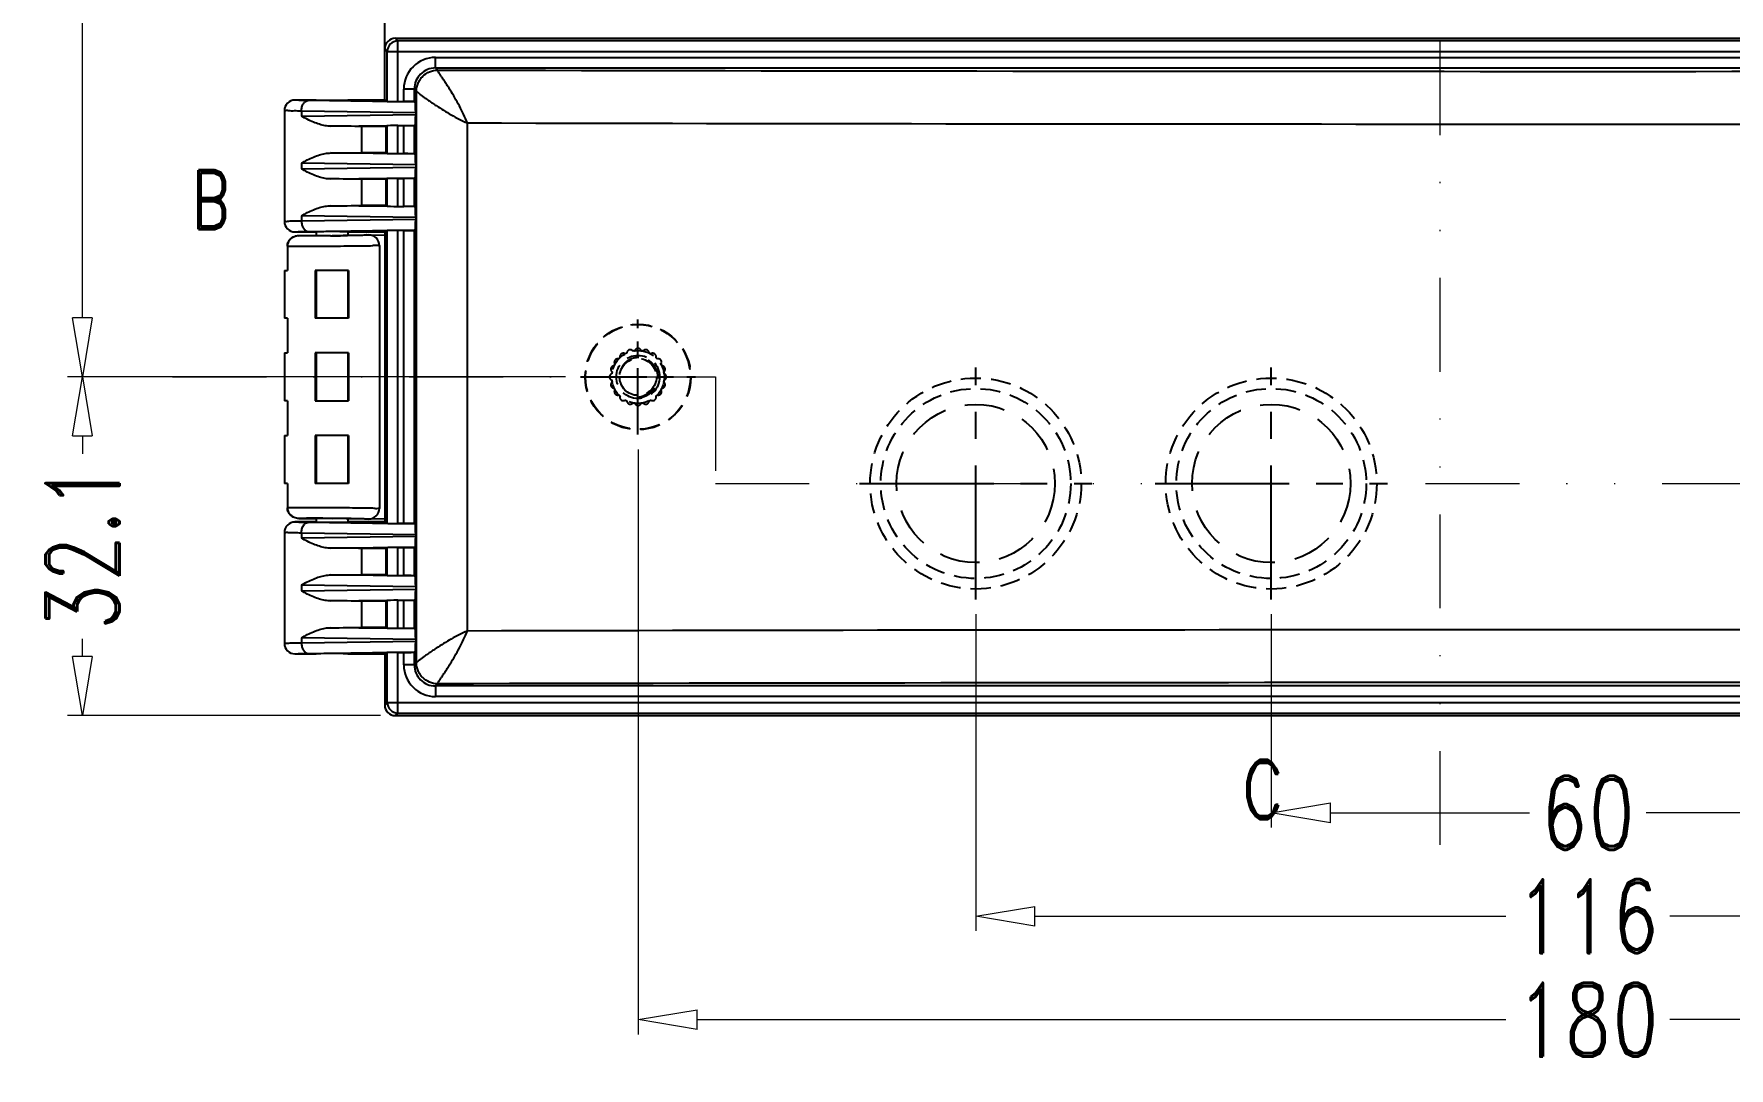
# Model space of a CAD drawing. Header units: millimetres. Extents: x -1995 to -555, y 489 to 1011.
# Drawn here: x -1994.8 to -1834.2, y 731.7 to 829.7 of the extents above; entities that cross this region are included whole.
import ezdxf
from ezdxf.enums import TextEntityAlignment as Align

# ---------------------------------------------------------------- set-up
doc = ezdxf.new("R2010")
doc.units = ezdxf.units.MM
for name, pattern in [('CENTER', [50.8, 31.75, -6.35, 6.35, -6.35]), ('DIVIDE', [31.75, 12.7, -6.35, 0, -6.35, 0, -6.35]), ('HIDDEN', [9.525, 6.35, -3.175])]:
    doc.linetypes.add(name, pattern=pattern)
doc.layers.add('dim', color=82, linetype='Continuous', lineweight=9)
doc.layers.add('hatch', color=56, linetype='Continuous', lineweight=9)
doc.styles.add('ROMAND', font='romand.shx', dxfattribs={"width": 0.75, "bigfont": 'gbcbig.shx'})
doc.dimstyles.new('YanXiu', dxfattribs={"dimtxt": 2.5, "dimasz": 2.2, "dimexe": 1, "dimexo": 0, "dimgap": 0.66, "dimtad": 0, "dimzin": 1, "dimdsep": 46, "dimtxsty": 'ROMAND', "dimblk": 'CLOSEDBLANK', "dimcen": 0, "dimclrd": 3, "dimclre": 3, "dimclrt": 7, "dimazin": 0, "dimtfac": 1, "dimtofl": 0, "dimtmove": 0, "dimatfit": 3, "dimldrblk": 'CLOSEDBLANK', "dimfxl": 1, "dimlwd": 5, "dimlwe": 5, "dimarcsym": 0})

# ---------------------------------------------------------------- blocks, each defined once
blk = doc.blocks.new('_ClosedBlank')
at = {"color": 0, "linetype": 'ByBlock', "lineweight": -2}
for p, q in [((-1, 0.167), (0, 0)), ((-1, 0.167), (-1, -0.167)), ((0, 0), (-1, -0.167))]:
    blk.add_line(p, q, dxfattribs=at)
blk = doc.blocks.new('*D153')
at = {"layer": 'Defpoints', "color": 0}
for p in [(-1943, 942.57), (-1990.18, 797.17), (-1943, 797.17)]:
    blk.add_point(p, dxfattribs=at)
at = {"layer": 'dim', "color": 3, "lineweight": 5}
for p, q in [((-1944.4, 942.57), (-1991.58, 942.57)), ((-1990.18, 936.97), (-1990.18, 881.64)), ((-1990.18, 802.77), (-1990.18, 858.09)), ((-1944.4, 797.17), (-1991.58, 797.17))]:
    blk.add_line(p, q, dxfattribs=at)
at = {"layer": 'dim', "color": 3, "lineweight": 5, "xscale": 5.600000000000001, "yscale": 5.600000000000001, "zscale": 5.600000000000001}
for p, rotation in [((-1990.18, 942.57), 90), ((-1990.18, 797.17), 270)]:
    blk.add_blockref('_ClosedBlank', p, dxfattribs=dict(at, rotation=rotation))
at = {"layer": 'dim', "color": 7, "insert": (-1990.18, 869.87), "char_height": 7, "attachment_point": 5, "rotation": 90, "style": 'ROMAND'}
blk.add_mtext('145.4', dxfattribs=at)
blk = doc.blocks.new('*D154')
at = {"layer": 'Defpoints', "color": 0}
for p in [(-1877.54, 776.07), (-1817.54, 776.07), (-1817.54, 755.85)]:
    blk.add_point(p, dxfattribs=at)
at = {"layer": 'dim', "color": 3, "lineweight": 5}
for p, q in [((-1877.54, 774.67), (-1877.54, 754.45)), ((-1817.54, 774.67), (-1817.54, 754.45)), ((-1871.94, 755.85), (-1853.07, 755.85)), ((-1823.14, 755.85), (-1842.02, 755.85))]:
    blk.add_line(p, q, dxfattribs=at)
at = {"layer": 'dim', "color": 3, "lineweight": 5, "xscale": 5.600000000000001, "yscale": 5.600000000000001, "zscale": 5.600000000000001, "rotation": 180}
blk.add_blockref('_ClosedBlank', (-1877.54, 755.85), dxfattribs=at)
at = {"layer": 'dim', "color": 3, "lineweight": 5, "xscale": 5.600000000000001, "yscale": 5.600000000000001, "zscale": 5.600000000000001}
blk.add_blockref('_ClosedBlank', (-1817.54, 755.85), dxfattribs=at)
at = {"layer": 'dim', "color": 7, "insert": (-1847.54, 755.85), "char_height": 7, "attachment_point": 5, "style": 'ROMAND'}
blk.add_mtext('60', dxfattribs=at)
blk = doc.blocks.new('*D155')
at = {"layer": 'Defpoints', "color": 0}
for p in [(-1905.54, 776.07), (-1789.54, 776.07), (-1789.54, 746.05)]:
    blk.add_point(p, dxfattribs=at)
at = {"layer": 'dim', "color": 3, "lineweight": 5}
for p, q in [((-1905.54, 774.67), (-1905.54, 744.65)), ((-1789.54, 774.67), (-1789.54, 744.65)), ((-1899.94, 746.05), (-1855.32, 746.05)), ((-1795.14, 746.05), (-1839.77, 746.05))]:
    blk.add_line(p, q, dxfattribs=at)
at = {"layer": 'dim', "color": 3, "lineweight": 5, "xscale": 5.600000000000001, "yscale": 5.600000000000001, "zscale": 5.600000000000001, "rotation": 180}
blk.add_blockref('_ClosedBlank', (-1905.54, 746.05), dxfattribs=at)
at = {"layer": 'dim', "color": 3, "lineweight": 5, "xscale": 5.600000000000001, "yscale": 5.600000000000001, "zscale": 5.600000000000001}
blk.add_blockref('_ClosedBlank', (-1789.54, 746.05), dxfattribs=at)
at = {"layer": 'dim', "color": 7, "insert": (-1847.54, 746.05), "char_height": 7, "attachment_point": 5, "style": 'ROMAND'}
blk.add_mtext('116', dxfattribs=at)
blk = doc.blocks.new('*D156')
at = {"layer": 'Defpoints', "color": 0}
for p in [(-1937.54, 791.7), (-1757.54, 791.7), (-1757.54, 736.25)]:
    blk.add_point(p, dxfattribs=at)
at = {"layer": 'dim', "color": 3, "lineweight": 5}
for p, q in [((-1937.54, 790.3), (-1937.54, 734.85)), ((-1757.54, 790.3), (-1757.54, 734.85)), ((-1931.94, 736.25), (-1855.32, 736.25)), ((-1763.14, 736.25), (-1839.77, 736.25))]:
    blk.add_line(p, q, dxfattribs=at)
at = {"layer": 'dim', "color": 3, "lineweight": 5, "xscale": 5.600000000000001, "yscale": 5.600000000000001, "zscale": 5.600000000000001, "rotation": 180}
blk.add_blockref('_ClosedBlank', (-1937.54, 736.25), dxfattribs=at)
at = {"layer": 'dim', "color": 3, "lineweight": 5, "xscale": 5.600000000000001, "yscale": 5.600000000000001, "zscale": 5.600000000000001}
blk.add_blockref('_ClosedBlank', (-1757.54, 736.25), dxfattribs=at)
at = {"layer": 'dim', "color": 7, "insert": (-1847.54, 736.25), "char_height": 7, "attachment_point": 5, "style": 'ROMAND'}
blk.add_mtext('180', dxfattribs=at)
blk = doc.blocks.new('*D157')
at = {"layer": 'Defpoints', "color": 0}
for p in [(-1943, 797.17), (-1990.18, 765.07), (-1960.54, 765.07)]:
    blk.add_point(p, dxfattribs=at)
at = {"layer": 'dim', "color": 3, "lineweight": 5}
for p, q in [((-1944.4, 797.17), (-1991.58, 797.17)), ((-1990.18, 791.57), (-1990.18, 789.89)), ((-1990.18, 770.67), (-1990.18, 772.34)), ((-1961.94, 765.07), (-1991.58, 765.07))]:
    blk.add_line(p, q, dxfattribs=at)
at = {"layer": 'dim', "color": 3, "lineweight": 5, "xscale": 5.600000000000001, "yscale": 5.600000000000001, "zscale": 5.600000000000001}
for p, rotation in [((-1990.18, 797.17), 90), ((-1990.18, 765.07), 270)]:
    blk.add_blockref('_ClosedBlank', p, dxfattribs=dict(at, rotation=rotation))
at = {"layer": 'dim', "color": 7, "insert": (-1990.18, 781.12), "char_height": 7, "attachment_point": 5, "rotation": 90, "style": 'ROMAND'}
blk.add_mtext('32.1', dxfattribs=at)

msp = doc.modelspace()

# ---------------------------------------------------------------- linework, layer by layer
at = {"color": 7, "linetype": 'Continuous'}
for p, q in [((-1961.542, 823.413), (-1961.542, 840.415)), ((-1960.543, 829.265), (-1960.297, 829.02)), ((-1960.543, 829.265), (-1734.541, 829.265)), ((-1960.297, 823.273), (-1960.297, 829.02)), ((-1734.787, 829.02), (-1960.297, 829.02)), ((-1961.542, 828.266), (-1961.296, 828.02)), ((-1961.296, 823.29), (-1961.296, 828.02)), ((-1961.296, 828.02), (-1733.788, 828.02)), ((-1956.732, 826.454), (-1956.732, 827.454)), ((-1956.732, 827.454), (-1738.352, 827.454)), ((-1956.529, 826.251), (-1956.733, 826.454)), ((-1956.733, 826.454), (-1738.351, 826.454)), ((-1959.73, 823.273), (-1959.73, 824.455)), ((-1958.731, 824.455), (-1959.73, 824.455)), ((-1958.731, 823.256), (-1958.731, 824.455)), ((-1958.522, 824.246), (-1958.731, 824.455)), ((-1958.522, 770.084), (-1958.522, 824.246)), ((-1971.042, 822.413), (-1971.042, 811.913)), ((-1968.042, 823.413), (-1970.042, 823.413)), ((-1969.435, 822.366), (-1969.435, 821.899)), ((-1958.606, 822.207), (-1969.435, 822.366)), ((-1958.653, 823.217), (-1968.792, 823.366)), ((-1961.542, 823.413), (-1965.042, 823.413)), ((-1961.296, 823.29), (-1961.542, 823.413)), ((-1960.297, 823.273), (-1959.73, 823.273)), ((-1958.731, 823.256), (-1958.653, 823.217)), ((-1969.435, 821.899), (-1958.606, 822.057)), ((-1966.646, 820.93), (-1958.653, 821.047)), ((-1963.714, 818.413), (-1963.714, 820.913)), ((-1961.42, 820.913), (-1963.714, 820.913)), ((-1961.296, 820.975), (-1961.42, 820.913)), ((-1961.42, 820.913), (-1961.42, 818.413)), ((-1961.296, 818.351), (-1961.296, 820.975)), ((-1960.297, 818.334), (-1960.297, 820.991)), ((-1960.297, 820.991), (-1959.73, 820.991)), ((-1959.73, 818.334), (-1959.73, 820.991)), ((-1958.731, 821.008), (-1958.653, 821.047)), ((-1958.731, 818.317), (-1958.731, 821.008)), ((-1958.606, 822.207), (-1958.606, 822.057)), ((-1953.707, 773.082), (-1953.707, 821.248)), ((-1958.653, 818.278), (-1966.646, 818.395)), ((-1961.42, 818.413), (-1963.714, 818.413)), ((-1961.296, 818.351), (-1961.42, 818.413)), ((-1960.297, 818.334), (-1959.73, 818.334)), ((-1958.731, 818.317), (-1958.653, 818.278)), ((-1969.435, 817.427), (-1969.435, 816.899)), ((-1958.606, 817.268), (-1969.435, 817.427)), ((-1969.435, 816.899), (-1958.606, 817.057)), ((-1966.646, 815.93), (-1958.653, 816.047)), ((-1961.296, 815.975), (-1961.42, 815.913)), ((-1961.296, 813.351), (-1961.296, 815.975)), ((-1960.297, 813.334), (-1960.297, 815.991)), ((-1960.297, 815.991), (-1959.73, 815.991)), ((-1959.73, 813.334), (-1959.73, 815.991)), ((-1958.731, 816.008), (-1958.653, 816.047)), ((-1958.731, 813.317), (-1958.731, 816.008)), ((-1958.606, 817.268), (-1958.606, 817.057)), ((-1963.714, 813.413), (-1963.714, 815.913)), ((-1961.42, 815.913), (-1963.714, 815.913)), ((-1961.42, 815.913), (-1961.42, 813.413)), ((-1958.653, 813.278), (-1966.646, 813.395)), ((-1961.42, 813.413), (-1963.714, 813.413)), ((-1961.296, 813.351), (-1961.42, 813.413)), ((-1960.297, 813.334), (-1959.73, 813.334)), ((-1958.731, 813.317), (-1958.653, 813.278)), ((-1969.435, 812.427), (-1969.435, 811.96)), ((-1958.606, 812.268), (-1969.435, 812.427)), ((-1969.435, 811.96), (-1958.606, 812.118)), ((-1968.792, 810.96), (-1958.653, 811.108)), ((-1958.653, 811.108), (-1958.731, 811.069)), ((-1958.606, 812.268), (-1958.606, 812.118)), ((-1970.758, 809.549), (-1970.758, 807.27)), ((-1970.042, 810.913), (-1968.042, 810.913)), ((-1969.695, 810.545), (-1966.516, 810.574)), ((-1969.686, 810.572), (-1968.042, 810.587)), ((-1968.042, 810.913), (-1968.042, 810.56)), ((-1968.042, 810.913), (-1968.042, 810.56)), ((-1965.042, 810.913), (-1965.042, 810.613)), ((-1965.042, 810.913), (-1965.042, 810.613)), ((-1965.042, 810.913), (-1961.542, 810.913)), ((-1965.042, 810.613), (-1961.542, 810.643)), ((-1962.042, 809.63), (-1962.042, 784.7)), ((-1961.542, 810.913), (-1961.296, 811.036)), ((-1961.542, 810.913), (-1961.542, 783.418)), ((-1961.296, 783.295), (-1961.296, 811.036)), ((-1960.297, 783.278), (-1960.297, 811.052)), ((-1959.73, 811.052), (-1960.297, 811.052)), ((-1959.73, 783.278), (-1959.73, 811.052)), ((-1958.731, 783.261), (-1958.731, 811.069)), ((-1971.042, 807.27), (-1971.042, 802.727)), ((-1971.042, 807.27), (-1970.758, 807.27)), ((-1968.116, 807.27), (-1968.116, 802.727)), ((-1964.968, 807.27), (-1968.116, 807.27)), ((-1968.042, 807.27), (-1968.042, 802.727)), ((-1968.042, 807.27), (-1968.042, 802.727)), ((-1965.042, 807.27), (-1965.042, 802.727)), ((-1965.042, 807.27), (-1965.042, 802.727)), ((-1964.968, 807.27), (-1964.968, 802.727)), ((-1970.758, 802.727), (-1971.042, 802.727)), ((-1970.758, 802.727), (-1970.758, 799.437)), ((-1964.968, 802.727), (-1968.116, 802.727)), ((-1971.042, 799.437), (-1971.042, 794.894)), ((-1971.042, 799.437), (-1970.758, 799.437)), ((-1968.116, 799.437), (-1968.116, 794.894)), ((-1964.968, 799.437), (-1968.116, 799.437)), ((-1968.042, 799.437), (-1968.042, 794.894)), ((-1968.042, 799.437), (-1968.042, 794.894)), ((-1965.042, 799.437), (-1965.042, 794.894)), ((-1965.042, 799.437), (-1965.042, 794.894)), ((-1964.968, 799.437), (-1964.968, 794.894)), ((-1970.758, 794.894), (-1971.042, 794.894)), ((-1970.758, 794.894), (-1970.758, 791.603)), ((-1968.116, 794.894), (-1964.968, 794.894)), ((-1971.042, 791.603), (-1971.042, 787.06)), ((-1971.042, 791.603), (-1970.758, 791.603)), ((-1968.116, 791.603), (-1968.116, 787.06)), ((-1964.968, 791.603), (-1968.116, 791.603)), ((-1968.042, 791.603), (-1968.042, 787.06)), ((-1968.042, 791.603), (-1968.042, 787.06)), ((-1965.042, 791.603), (-1965.042, 787.06)), ((-1965.042, 791.603), (-1965.042, 787.06)), ((-1964.968, 791.603), (-1964.968, 787.06)), ((-1970.758, 787.06), (-1971.042, 787.06)), ((-1970.758, 787.06), (-1970.758, 784.781)), ((-1964.968, 787.06), (-1968.116, 787.06)), ((-1971.042, 782.417), (-1971.042, 771.918)), ((-1968.042, 783.418), (-1970.042, 783.418)), ((-1969.695, 783.785), (-1966.516, 783.757)), ((-1969.686, 783.758), (-1968.042, 783.744)), ((-1969.435, 782.371), (-1969.435, 781.903)), ((-1958.606, 782.212), (-1969.435, 782.371)), ((-1958.653, 783.222), (-1968.792, 783.37)), ((-1968.042, 783.77), (-1968.042, 783.418)), ((-1968.042, 783.77), (-1968.042, 783.418)), ((-1965.042, 783.718), (-1965.042, 783.418)), ((-1965.042, 783.718), (-1965.042, 783.418)), ((-1961.542, 783.687), (-1965.042, 783.718)), ((-1961.542, 783.418), (-1965.042, 783.418)), ((-1961.542, 783.418), (-1961.296, 783.295)), ((-1959.73, 783.278), (-1960.297, 783.278)), ((-1958.653, 783.222), (-1958.731, 783.261)), ((-1958.606, 782.212), (-1958.606, 782.062)), ((-1969.435, 781.903), (-1958.606, 782.062)), ((-1966.646, 780.935), (-1958.653, 781.052)), ((-1963.714, 778.418), (-1963.714, 780.918)), ((-1961.42, 780.918), (-1963.714, 780.918)), ((-1961.296, 780.979), (-1961.42, 780.918)), ((-1961.42, 780.918), (-1961.42, 778.418)), ((-1961.296, 778.356), (-1961.296, 780.979)), ((-1960.297, 778.339), (-1960.297, 780.996)), ((-1960.297, 780.996), (-1959.73, 780.996)), ((-1959.73, 778.339), (-1959.73, 780.996)), ((-1958.731, 781.013), (-1958.653, 781.052)), ((-1958.731, 778.322), (-1958.731, 781.013)), ((-1969.435, 777.432), (-1969.435, 776.903)), ((-1958.606, 777.273), (-1969.435, 777.432)), ((-1958.653, 778.283), (-1966.646, 778.4)), ((-1961.42, 778.418), (-1963.714, 778.418)), ((-1961.296, 778.356), (-1961.42, 778.418)), ((-1960.297, 778.339), (-1959.73, 778.339)), ((-1958.731, 778.322), (-1958.653, 778.283)), ((-1969.435, 776.903), (-1958.606, 777.062)), ((-1966.646, 775.935), (-1958.653, 776.052)), ((-1963.714, 773.418), (-1963.714, 775.918)), ((-1961.42, 775.918), (-1963.714, 775.918)), ((-1961.296, 775.979), (-1961.42, 775.918)), ((-1961.42, 775.918), (-1961.42, 773.418)), ((-1961.296, 773.356), (-1961.296, 775.979)), ((-1960.297, 773.339), (-1960.297, 775.996)), ((-1960.297, 775.996), (-1959.73, 775.996)), ((-1959.73, 773.339), (-1959.73, 775.996)), ((-1958.731, 776.013), (-1958.653, 776.052)), ((-1958.731, 773.322), (-1958.731, 776.013)), ((-1958.606, 777.273), (-1958.606, 777.062)), ((-1958.653, 773.283), (-1966.646, 773.4)), ((-1961.42, 773.418), (-1963.714, 773.418)), ((-1961.296, 773.356), (-1961.42, 773.418)), ((-1960.297, 773.339), (-1959.73, 773.339)), ((-1958.731, 773.322), (-1958.653, 773.283)), ((-1969.435, 772.432), (-1969.435, 771.965)), ((-1958.606, 772.273), (-1969.435, 772.432)), ((-1969.435, 771.965), (-1958.606, 772.123)), ((-1968.792, 770.965), (-1958.653, 771.113)), ((-1961.296, 771.04), (-1961.542, 770.918)), ((-1961.296, 766.31), (-1961.296, 771.04)), ((-1960.297, 765.311), (-1960.297, 771.057)), ((-1960.297, 771.057), (-1959.73, 771.057)), ((-1959.73, 769.875), (-1959.73, 771.057)), ((-1958.731, 771.074), (-1958.653, 771.113)), ((-1958.731, 769.875), (-1958.731, 771.074)), ((-1958.606, 772.273), (-1958.606, 772.123)), ((-1970.042, 770.918), (-1968.042, 770.918)), ((-1965.042, 770.918), (-1961.542, 770.918)), ((-1961.542, 770.918), (-1961.542, 766.065)), ((-1958.731, 769.875), (-1959.73, 769.875)), ((-1958.731, 769.875), (-1958.522, 770.084)), ((-1956.733, 767.876), (-1956.529, 768.079)), ((-1738.351, 767.876), (-1956.733, 767.876)), ((-1956.732, 767.876), (-1956.732, 766.877)), ((-1961.296, 766.31), (-1961.542, 766.065)), ((-1961.296, 766.31), (-1733.788, 766.31)), ((-1738.352, 766.877), (-1956.732, 766.877)), ((-1960.297, 765.311), (-1960.543, 765.065)), ((-1960.543, 765.065), (-1734.541, 765.065)), ((-1960.297, 765.311), (-1734.787, 765.311))]:
    msp.add_line(p, q, dxfattribs=at)
at = {"color": 1, "linetype": 'CENTER', "ltscale": 0.198604}
for p, q in [((-1937.542, 791.704), (-1937.542, 802.627)), ((-1943.004, 797.165), (-1932.08, 797.165))]:
    msp.add_line(p, q, dxfattribs=at)
at = {"color": 1, "linetype": 'CENTER', "ltscale": 0.4}
for p, q in [((-1905.542, 776.065), (-1905.542, 798.065)), ((-1877.542, 776.065), (-1877.542, 798.065)), ((-1916.542, 787.065), (-1894.542, 787.065)), ((-1888.542, 787.065), (-1866.542, 787.065))]:
    msp.add_line(p, q, dxfattribs=at)
at = {"color": 3, "linetype": 'HIDDEN', "ltscale": 0.3}
for centre, radius in [((-1937.542, 797.165), 5), ((-1937.542, 797.165), 4.965), ((-1937.542, 797.165), 2.5), ((-1937.542, 797.165), 2.05), ((-1937.542, 797.165), 1.75), ((-1905.542, 787.065), 10), ((-1877.542, 787.065), 10), ((-1905.542, 787.065), 9), ((-1877.542, 787.065), 9)]:
    msp.add_circle(centre, radius, dxfattribs=at)
at = {"color": 3, "linetype": 'HIDDEN', "ltscale": 0.6}
for centre in [(-1905.542, 787.065), (-1877.542, 787.065)]:
    msp.add_circle(centre, 7.5, dxfattribs=at)
at = {"color": 7, "linetype": 'Continuous'}
for centre, radius, start, end in [((-1960.296, 828.019), 1.001, 90.08262, 179.91738), ((-1956.733, 824.456), 2.998, 89.98916, 180.01079), ((-1956.734, 824.458), 1.997, 89.94437, 180.06274), ((-1847.542, 50851.781), 50025.648, 269.8751736, 270.1248264), ((-1970.042, 822.413), 1, 90.00739, 180.00233), ((-1847.541, 51025.314), 50204.178, 269.8788373, 270.1153058), ((-1970.042, 811.913), 1, 179.99625, 269.99309), ((-1970.891, 1257.847), 447.33, 270.54012, 270.66024), ((-1963.042, 809.63), 1, 0.00258, 90.4925), ((-1963.042, 784.7), 1, 269.5053, 0.00075), ((-1970.042, 782.417), 1, 90.00739, 180.00233), ((-1847.54, -49430.603), 50203.797, 89.8846937, 90.121164), ((-1970.042, 771.918), 1, 179.99625, 269.99309), ((-1956.733, 769.874), 2.998, 179.98802, 270.01198), ((-1956.734, 769.873), 1.997, 179.93726, 270.05566), ((-1847.542, -49259.296), 50027.494, 89.8751782, 90.1248218), ((-1960.296, 766.312), 1.001, 180.08262, 269.91738), ((-1960.542, 766.065), 1, 180, 270)]:
    msp.add_arc(centre, radius, start, end, dxfattribs=at)
at = {"color": 3, "linetype": 'HIDDEN', "ltscale": 0.3}
for centre, radius, start, end in [((-1937.542, 799.55), 0.315, 17.97438, 162.02562), ((-1937.542, 797.165), 2.5, 150.8921, 155.1079), ((-1939.471, 798.567), 0.315, 71.97438, 216.02562), ((-1937.542, 797.165), 2.5, 132.8921, 137.1079), ((-1938.944, 799.094), 0.315, 53.97438, 198.02562), ((-1937.542, 797.165), 2.5, 114.8921, 119.1079), ((-1938.279, 799.433), 0.315, 35.97438, 180.02562), ((-1937.542, 797.165), 2.5, 96.8921, 101.1079), ((-1937.542, 797.165), 2.5, 78.8921, 83.1079), ((-1936.805, 799.433), 0.315, 359.97438, 144.02562), ((-1937.542, 797.165), 2.5, 60.8921, 65.1079), ((-1936.14, 799.094), 0.315, 341.97438, 126.02562), ((-1937.542, 797.165), 2.5, 42.8921, 47.1079), ((-1935.613, 798.567), 0.315, 323.97438, 108.02562), ((-1937.542, 797.165), 2.5, 24.8921, 29.1079), ((-1939.927, 797.165), 0.315, 107.97438, 252.02562), ((-1939.81, 797.902), 0.315, 89.97438, 234.02562), ((-1939.81, 796.428), 0.315, 125.97438, 270.02562), ((-1937.542, 797.165), 2.5, 168.8921, 173.1079), ((-1937.542, 797.165), 2.5, 186.8921, 191.1079), ((-1937.557, 797.199), 1.764, 181.10466, 225.58201), ((-1935.274, 797.902), 0.315, 305.97438, 90.02562), ((-1935.274, 796.428), 0.315, 269.97438, 54.02562), ((-1937.542, 797.165), 2.5, 6.8921, 11.1079), ((-1937.542, 797.165), 2.5, 348.8921, 353.1079), ((-1935.157, 797.165), 0.315, 287.97438, 72.02562), ((-1937.542, 797.165), 2.5, 204.8921, 209.1079), ((-1939.471, 795.764), 0.315, 143.97438, 288.02562), ((-1937.542, 797.165), 2.5, 222.8921, 227.1079), ((-1938.944, 795.236), 0.315, 161.97438, 306.02562), ((-1937.571, 797.188), 1.746, 225.64626, 226.02395), ((-1937.571, 797.187), 1.745, 226.02397, 226.19086), ((-1936.14, 795.236), 0.315, 233.97438, 18.02562), ((-1937.542, 797.165), 2.5, 312.8921, 317.1079), ((-1935.613, 795.764), 0.315, 251.97438, 36.02562), ((-1937.542, 797.165), 2.5, 330.8921, 335.1079), ((-1937.542, 797.165), 2.5, 240.8921, 245.1079), ((-1938.279, 794.897), 0.315, 179.97438, 324.02562), ((-1937.542, 797.165), 2.5, 258.8921, 263.1079), ((-1937.542, 794.781), 0.315, 197.97438, 342.02562), ((-1937.542, 797.165), 2.5, 276.8921, 281.1079), ((-1936.805, 794.897), 0.315, 215.97438, 0.02562), ((-1937.542, 797.165), 2.5, 294.8921, 299.1079)]:
    msp.add_arc(centre, radius, start, end, dxfattribs=at)
at = {"color": 7, "linetype": 'Continuous'}
for centre, major_axis, ratio, start_param, end_param in [((-1960.541, 828.265), (0.708, -0.708), 0.9987828, 2.3568035, 3.9263818), ((-1966.542, 823.413), (1.5, 0), 0.0174551, -3.1415927, 0), ((-1960.297, 823.291), (1, 0), 0.0174551, -3.1066861, -1.5707963), ((-1959.73, 823.256), (1, 0), 0.0174551, 0.0349066, 1.5707963), ((-1958.653, 822.217), (0, 1), 0.0469541, -1.5809201, -0.0234935), ((-1966.542, 820.852), (4.5, 0), 0.0174551, 0.8911225, 1.5939949), ((-1960.297, 820.974), (1, 0), 0.0174551, 1.5707963, 3.1066861), ((-1959.73, 821.009), (1, 0), 0.0174551, -1.5707963, -0.0349066), ((-1958.653, 822.047), (0, 1), 0.0469541, -3.1180992, -1.5606725), ((-1966.542, 818.474), (4.5, 0), 0.0174551, -1.5939949, -0.8911225), ((-1960.297, 818.352), (1, 0), 0.0174551, -3.1066861, -1.5707963), ((-1959.73, 818.317), (1, 0), 0.0174551, 0.0349066, 1.5707963), ((-1958.653, 817.278), (0, 1), 0.0469541, -1.5809201, -0.0234935), ((-1966.542, 815.852), (4.5, 0), 0.0174551, 0.8911225, 1.5939949), ((-1960.297, 815.974), (1, 0), 0.0174551, 1.5707963, 3.1066861), ((-1959.73, 816.009), (1, 0), 0.0174551, -1.5707963, -0.0349066), ((-1958.653, 817.047), (0, 1), 0.0469541, -3.1180992, -1.5606725), ((-1966.542, 813.474), (4.5, 0), 0.0174551, -1.5939949, -0.8911225), ((-1960.297, 813.352), (1, 0), 0.0174551, -3.1066861, -1.5707963), ((-1959.73, 813.317), (1, 0), 0.0174551, 0.0349066, 1.5707963), ((-1958.653, 812.278), (0, 1), 0.0469541, -1.5809201, -0.0234935), ((-1958.653, 812.108), (0, 1), 0.0469541, -3.1180992, -1.5606725), ((-1966.542, 810.913), (1.5, 0), 0.0174551, 0, 3.1415927), ((-1966.542, 810.6), (1.5, 0.013), 0.0174544, -1.5534954, -0.0001524), ((-1960.297, 811.035), (1, 0), 0.0174551, 1.5707963, 3.1066861), ((-1959.73, 811.07), (1, 0), 0.0174551, -1.5707963, -0.0349066), ((-1966.542, 783.418), (1.5, 0), 0.0174551, 3.1415927, 6.2831853), ((-1966.542, 783.731), (1.5, -0.013), 0.0174544, 0.0001524, 1.5534954), ((-1960.297, 783.295), (1, 0), 0.0174551, -3.1066861, -1.5707963), ((-1959.73, 783.26), (1, 0), 0.0174551, 0.0349066, 1.5707963), ((-1958.653, 782.222), (0, 1), 0.0469541, -1.5809201, -0.0234935), ((-1966.542, 780.856), (4.5, 0), 0.0174551, 0.8911225, 1.5939949), ((-1960.297, 780.979), (1, 0), 0.0174551, 1.5707963, 3.1066861), ((-1959.73, 781.014), (1, 0), 0.0174551, -1.5707963, -0.0349066), ((-1958.653, 782.052), (0, 1), 0.0469541, -3.1180992, -1.5606725), ((-1966.542, 778.479), (4.5, 0), 0.0174551, -1.5939949, -0.8911225), ((-1960.297, 778.356), (1, 0), 0.0174551, -3.1066861, -1.5707963), ((-1959.73, 778.322), (1, 0), 0.0174551, 0.0349066, 1.5707963), ((-1958.653, 777.283), (0, 1), 0.0469541, -1.5809201, -0.0234935), ((-1966.542, 775.856), (4.5, 0), 0.0174551, 0.8911225, 1.5939949), ((-1960.297, 775.979), (1, 0), 0.0174551, 1.5707963, 3.1066861), ((-1959.73, 776.014), (1, 0), 0.0174551, -1.5707963, -0.0349066), ((-1958.653, 777.052), (0, 1), 0.0469541, -3.1180992, -1.5606725), ((-1966.542, 773.479), (4.5, 0), 0.0174551, -1.5939949, -0.8911225), ((-1960.297, 773.356), (1, 0), 0.0174551, -3.1066861, -1.5707963), ((-1959.73, 773.322), (1, 0), 0.0174551, 0.0349066, 1.5707963), ((-1958.653, 772.283), (0, 1), 0.0469541, -1.5809201, -0.0234935), ((-1960.297, 771.04), (1, 0), 0.0174551, 1.5707963, 3.1066861), ((-1959.73, 771.075), (1, 0), 0.0174551, -1.5707963, -0.0349066), ((-1958.653, 772.113), (0, 1), 0.0469541, -3.1180992, -1.5606725), ((-1966.542, 770.918), (1.5, 0), 0.0174551, 0, 3.1415927), ((-1960.541, 766.066), (0.708, 0.708), 0.9987828, -3.9263818, -2.3568035)]:
    msp.add_ellipse(centre, major_axis=major_axis, ratio=ratio, start_param=start_param, end_param=end_param, dxfattribs=at)
for points, start_tangent, end_tangent in [([(-1958.522, 824.246), (-1958.37, 825.012), (-1958.186, 825.359), (-1957.939, 825.662), (-1957.29, 826.094), (-1956.529, 826.251)], (-0.00084, 0.9999996), (0.9999946, 0.0032846)), ([(-1953.707, 821.248), (-1954.468, 822.853), (-1954.898, 823.619), (-1955.337, 824.355), (-1955.557, 824.709), (-1955.774, 825.047), (-1955.981, 825.365), (-1956.172, 825.652), (-1956.335, 825.897), (-1956.457, 826.084), (-1956.498, 826.152), (-1956.524, 826.202), (-1956.531, 826.221), (-1956.535, 826.235), (-1956.529, 826.251)], (-0.3607874, 0.9326481), (0.8672004, 0.4979592)), ([(-1958.522, 824.246), (-1958.505, 824.227), (-1958.47, 824.194), (-1958.417, 824.148), (-1958.346, 824.088), (-1958.258, 824.017), (-1958.155, 823.935), (-1957.91, 823.749), (-1957.629, 823.544), (-1957.322, 823.328), (-1956.998, 823.107), (-1956.662, 822.884), (-1955.962, 822.442), (-1955.234, 822.012), (-1953.707, 821.248)], (0.5528919, -0.833253), (0.924221, -0.3818579)), ([(-1969.435, 822.366), (-1970.113, 822.375), (-1970.621, 822.387), (-1970.936, 822.399), (-1971.042, 822.413)], (-0.9999351, 0.0113947), (-0.0042056, 0.9999912)), ([(-1968.792, 823.366), (-1969.323, 823.375), (-1969.719, 823.387), (-1969.962, 823.4), (-1970.042, 823.413)], (-0.9998927, 0.0146471), (0.2683217, 0.9633294)), ([(-1969.435, 822.366), (-1969.383, 822.745), (-1969.243, 823.068), (-1969.036, 823.286), (-1968.792, 823.366)], (0.0085947, 0.9999631), (0.9997838, 0.0207913)), ([(-1966.646, 820.93), (-1967.173, 820.977), (-1967.728, 821.111), (-1968.299, 821.317), (-1968.872, 821.585), (-1969.435, 821.899)], (-0.9999999, -0.000405), (-0.8572027, 0.5149792)), ([(-1969.435, 817.427), (-1968.873, 817.74), (-1968.298, 818.009), (-1967.728, 818.215), (-1967.174, 818.348), (-1966.646, 818.395)], (0.8572027, 0.5149792), (0.9999999, -0.000405)), ([(-1966.646, 815.93), (-1967.173, 815.977), (-1967.728, 816.111), (-1968.299, 816.317), (-1968.872, 816.585), (-1969.435, 816.899)], (-0.9999999, -0.000405), (-0.8572027, 0.5149792)), ([(-1969.435, 812.427), (-1968.873, 812.74), (-1968.298, 813.009), (-1967.728, 813.215), (-1967.174, 813.348), (-1966.646, 813.395)], (0.8572027, 0.5149792), (0.9999999, -0.000405)), ([(-1971.042, 811.913), (-1970.935, 811.926), (-1970.62, 811.939), (-1970.112, 811.95), (-1969.435, 811.96)], (0.0026229, 0.9999966), (0.9999351, 0.0113953)), ([(-1969.435, 811.96), (-1969.383, 811.58), (-1969.243, 811.257), (-1969.036, 811.04), (-1968.792, 810.96)], (0.0085947, -0.9999631), (0.9997838, -0.0207913)), ([(-1970.758, 809.571), (-1970.682, 809.941), (-1970.46, 810.265), (-1970.113, 810.489), (-1969.686, 810.572)], (0, 1), (0.9999619, 0.0087265)), ([(-1969.695, 810.545), (-1970.118, 810.462), (-1970.462, 810.24), (-1970.683, 809.918), (-1970.758, 809.549)], (-0.9999592, -0.0090312), (0, -1)), ([(-1962.042, 809.63), (-1962.203, 809.613), (-1962.702, 809.594), (-1963.499, 809.575), (-1964.531, 809.559), (-1965.719, 809.545), (-1966.971, 809.536), (-1968.189, 809.532), (-1969.28, 809.532), (-1970.158, 809.539), (-1970.758, 809.55)], (-0.0055383, -0.9999847), (-0.9995626, 0.0295733)), ([(-1970.042, 810.913), (-1969.962, 810.926), (-1969.718, 810.939), (-1969.323, 810.95), (-1968.792, 810.96)], (-0.2703466, 0.9627631), (0.9998927, 0.0146484)), ([(-1966.674, 810.537), (-1967.603, 810.532), (-1968.455, 810.531), (-1969.17, 810.536), (-1969.695, 810.545)], (-0.9999624, -0.0086721), (-0.9996367, 0.0269546)), ([(-1964.857, 810.561), (-1965.736, 810.547)], (-0.9996543, -0.0262936), (-0.999942, -0.0107693)), ([(-1963.051, 810.63), (-1963.163, 810.614), (-1963.522, 810.595), (-1964.101, 810.577), (-1964.857, 810.561)], (0.2670121, -0.9636932), (-0.9996543, -0.0262936)), ([(-1970.758, 784.781), (-1970.223, 784.791), (-1969.449, 784.797), (-1968.486, 784.799), (-1967.396, 784.797), (-1966.251, 784.79), (-1965.125, 784.779), (-1964.091, 784.765), (-1963.215, 784.749), (-1962.557, 784.732), (-1962.163, 784.715), (-1962.042, 784.7)], (0.9995634, 0.0295479), (0.0039157, -0.9999923)), ([(-1970.758, 784.781), (-1970.683, 784.412), (-1970.462, 784.09), (-1970.118, 783.868), (-1969.695, 783.785)], (0, -1), (0.9999592, -0.0090312)), ([(-1969.686, 783.758), (-1970.113, 783.841), (-1970.459, 784.065), (-1970.682, 784.389), (-1970.758, 784.759)], (-0.9999619, 0.0087265), (0, 1)), ([(-1969.435, 782.371), (-1970.113, 782.38), (-1970.621, 782.392), (-1970.936, 782.404), (-1971.042, 782.417)], (-0.9999351, 0.0113947), (-0.0042056, 0.9999912)), ([(-1968.792, 783.37), (-1969.323, 783.38), (-1969.719, 783.392), (-1969.962, 783.404), (-1970.042, 783.418)], (-0.9998927, 0.0146471), (0.2683217, 0.9633294)), ([(-1969.695, 783.785), (-1969.223, 783.794), (-1968.588, 783.798), (-1967.83, 783.799), (-1966.994, 783.795), (-1966.131, 783.788)], (0.9996372, 0.0269344), (0.9999349, -0.0114138)), ([(-1969.435, 782.371), (-1969.383, 782.75), (-1969.243, 783.073), (-1969.036, 783.291), (-1968.792, 783.37)], (0.0085947, 0.9999631), (0.9997838, 0.0207913)), ([(-1966.131, 783.788), (-1965.293, 783.777)], (0.9999349, -0.0114138), (0.9999114, -0.0133081)), ([(-1965.293, 783.777), (-1964.532, 783.763), (-1963.892, 783.748), (-1963.416, 783.731), (-1963.135, 783.715), (-1963.051, 783.7)], (0.9999114, -0.0133081), (-0.2696492, -0.9629586)), ([(-1966.646, 780.935), (-1967.173, 780.982), (-1967.728, 781.115), (-1968.299, 781.322), (-1968.872, 781.59), (-1969.435, 781.903)], (-0.9999999, -0.000405), (-0.8572027, 0.5149792)), ([(-1969.435, 777.432), (-1968.873, 777.745), (-1968.298, 778.013), (-1967.728, 778.22), (-1967.174, 778.353), (-1966.646, 778.4)], (0.8572027, 0.5149792), (0.9999999, -0.000405)), ([(-1966.646, 775.935), (-1967.173, 775.982), (-1967.728, 776.115), (-1968.299, 776.322), (-1968.872, 776.59), (-1969.435, 776.903)], (-0.9999999, -0.000405), (-0.8572027, 0.5149792)), ([(-1969.435, 772.432), (-1968.873, 772.745), (-1968.298, 773.013), (-1967.728, 773.22), (-1967.174, 773.353), (-1966.646, 773.4)], (0.8572027, 0.5149792), (0.9999999, -0.000405)), ([(-1953.707, 773.082), (-1955.234, 772.318), (-1955.962, 771.889), (-1956.662, 771.447), (-1956.998, 771.224), (-1957.322, 771.002), (-1957.629, 770.786), (-1957.91, 770.581), (-1958.155, 770.395), (-1958.258, 770.314), (-1958.346, 770.242), (-1958.417, 770.183), (-1958.47, 770.136), (-1958.505, 770.103), (-1958.522, 770.084)], (-0.924221, -0.3818579), (-0.5528916, -0.8332532)), ([(-1956.529, 768.079), (-1956.535, 768.095), (-1956.531, 768.109), (-1956.524, 768.128), (-1956.498, 768.178), (-1956.457, 768.246), (-1956.335, 768.433), (-1956.172, 768.678), (-1955.981, 768.966), (-1955.773, 769.284), (-1955.557, 769.622), (-1955.337, 769.975), (-1954.898, 770.711), (-1954.468, 771.477), (-1953.707, 773.082)], (-0.8672007, 0.4979587), (0.3607714, 0.9326543)), ([(-1971.042, 771.918), (-1970.935, 771.931), (-1970.62, 771.944), (-1970.112, 771.955), (-1969.435, 771.965)], (0.0026229, 0.9999966), (0.9999351, 0.0113953)), ([(-1970.042, 770.918), (-1969.962, 770.931), (-1969.718, 770.944), (-1969.323, 770.955), (-1968.792, 770.965)], (-0.2703466, 0.9627631), (0.9998927, 0.0146484)), ([(-1969.435, 771.965), (-1969.383, 771.585), (-1969.243, 771.262), (-1969.036, 771.045), (-1968.792, 770.965)], (0.0085947, -0.9999631), (0.9997838, -0.0207913)), ([(-1956.529, 768.079), (-1957.29, 768.236), (-1957.939, 768.669), (-1958.187, 768.972), (-1958.371, 769.318), (-1958.522, 770.084)], (-0.9999946, 0.0032846), (0.00084, 0.9999996))]:
    msp.add_spline(points, degree=3, dxfattribs=dict(at, start_tangent=start_tangent, end_tangent=end_tangent))
at = {"color": 3, "linetype": 'HIDDEN', "ltscale": 0.3}
for points, start_tangent, end_tangent in [([(-1935.649, 797.165), (-1935.678, 797.459), (-1935.753, 797.747), (-1935.872, 798.019), (-1936.03, 798.265), (-1936.223, 798.483), (-1936.45, 798.669), (-1936.704, 798.818), (-1936.974, 798.923), (-1937.254, 798.984), (-1937.541, 799.001), (-1937.829, 798.973), (-1938.106, 798.9), (-1938.367, 798.786), (-1938.606, 798.633), (-1938.818, 798.445), (-1938.998, 798.226), (-1939.141, 797.982), (-1939.244, 797.718), (-1939.304, 797.444), (-1939.321, 797.165)], (-0.0192152, 0.9998154), (0.0204494, -0.9997909)), ([(-1937.542, 795.215), (-1937.239, 795.245), (-1936.945, 795.321), (-1936.667, 795.442), (-1936.412, 795.604), (-1936.186, 795.803), (-1935.995, 796.035), (-1935.842, 796.294), (-1935.731, 796.575), (-1935.667, 796.869), (-1935.649, 797.165)], (0.999826, 0.0186523), (-0.0192152, 0.9998154)), ([(-1936.305, 795.928), (-1936.458, 795.749), (-1936.636, 795.59), (-1936.838, 795.454), (-1937.058, 795.345), (-1937.294, 795.264), (-1937.542, 795.215)], (-0.5979165, -0.8015584), (-0.9915808, -0.1294892))]:
    msp.add_spline(points, degree=3, dxfattribs=dict(at, start_tangent=start_tangent, end_tangent=end_tangent))
at = {"layer": 'hatch', "linetype": 'DIVIDE', "ltscale": 0.7}
for points in [[(-1861.542, 752.815), (-1861.542, 862.565), (-1847.542, 862.565), (-1847.542, 978.713)], [(-1981.641, 797.165), (-1930.199, 797.165), (-1930.199, 787.065), (-1763.148, 787.065), (-1763.148, 802.165), (-1723.059, 802.165)]]:
    msp.add_lwpolyline(points, dxfattribs=at)
at = {"layer": 'hatch', "color": 2}
for points in [[(-1978.042, 797.165, 0, 0, 0), (-1978.042, 802.765, 1.68, 0, 0), (-1978.042, 808.365, 0, 0, 0)], [(-1861.542, 758.065, 0, 0, 0), (-1867.142, 758.065, 1.68, 0, 0), (-1872.742, 758.065, 0, 0, 0)]]:
    msp.add_lwpolyline(points, format="xyseb", dxfattribs=at)

# ---------------------------------------------------------------- texts
at = {"layer": 'hatch', "color": 6, "style": 'ROMAND', "width": 0.8}
for s, p in [('B', (-1978.042, 813.965)), ('C', (-1878.342, 758.065))]:
    msp.add_text(s, height=5.6, dxfattribs=at).set_placement(p, align=Align.MIDDLE)

# ---------------------------------------------------------------- dimensions: what is measured, and where the dimension line sits
at = {"layer": 'dim'}
for base, p1, p2, override, picture, middle in [((-1990.184, 797.165), (-1943.004, 942.565), (-1943.004, 797.165), {"dimtxt": 7, "dimasz": 5.6, "dimexe": 1.3993, "dimexo": 1.3993, "dimgap": 1.3993, "dimzin": 8}, '*D153', (-1990.184, 869.865)), ((-1990.184, 765.065), (-1943.004, 797.165), (-1960.542, 765.065), {"dimtxt": 7, "dimasz": 5.6, "dimexe": 1.3993, "dimexo": 1.3993, "dimgap": 1.3993, "dimzin": 8, "dimtmove": 1}, '*D157', (-1990.184, 781.115))]:
    dim = msp.add_linear_dim(base=base, p1=p1, p2=p2, angle=90, dimstyle='YanXiu', override=override, dxfattribs=at)
    dim.commit()
    dim.dimension.update_dxf_attribs({"geometry": picture, "text_midpoint": middle})
for base, p1, p2, picture, middle in [((-1757.542, 736.247), (-1937.542, 791.704), (-1757.542, 791.704), '*D156', (-1847.542, 736.247)), ((-1789.542, 746.047), (-1905.542, 776.065), (-1789.542, 776.065), '*D155', (-1847.542, 746.047)), ((-1817.542, 755.847), (-1877.542, 776.065), (-1817.542, 776.065), '*D154', (-1847.542, 755.847))]:
    dim = msp.add_linear_dim(base=base, p1=p1, p2=p2, dimstyle='YanXiu', override={"dimtxt": 7, "dimasz": 5.6, "dimexe": 1.3993, "dimexo": 1.3993, "dimgap": 1.3993, "dimzin": 8}, dxfattribs=at)
    dim.commit()
    dim.dimension.update_dxf_attribs({"geometry": picture, "text_midpoint": middle})

doc.saveas('drawing.dxf')
